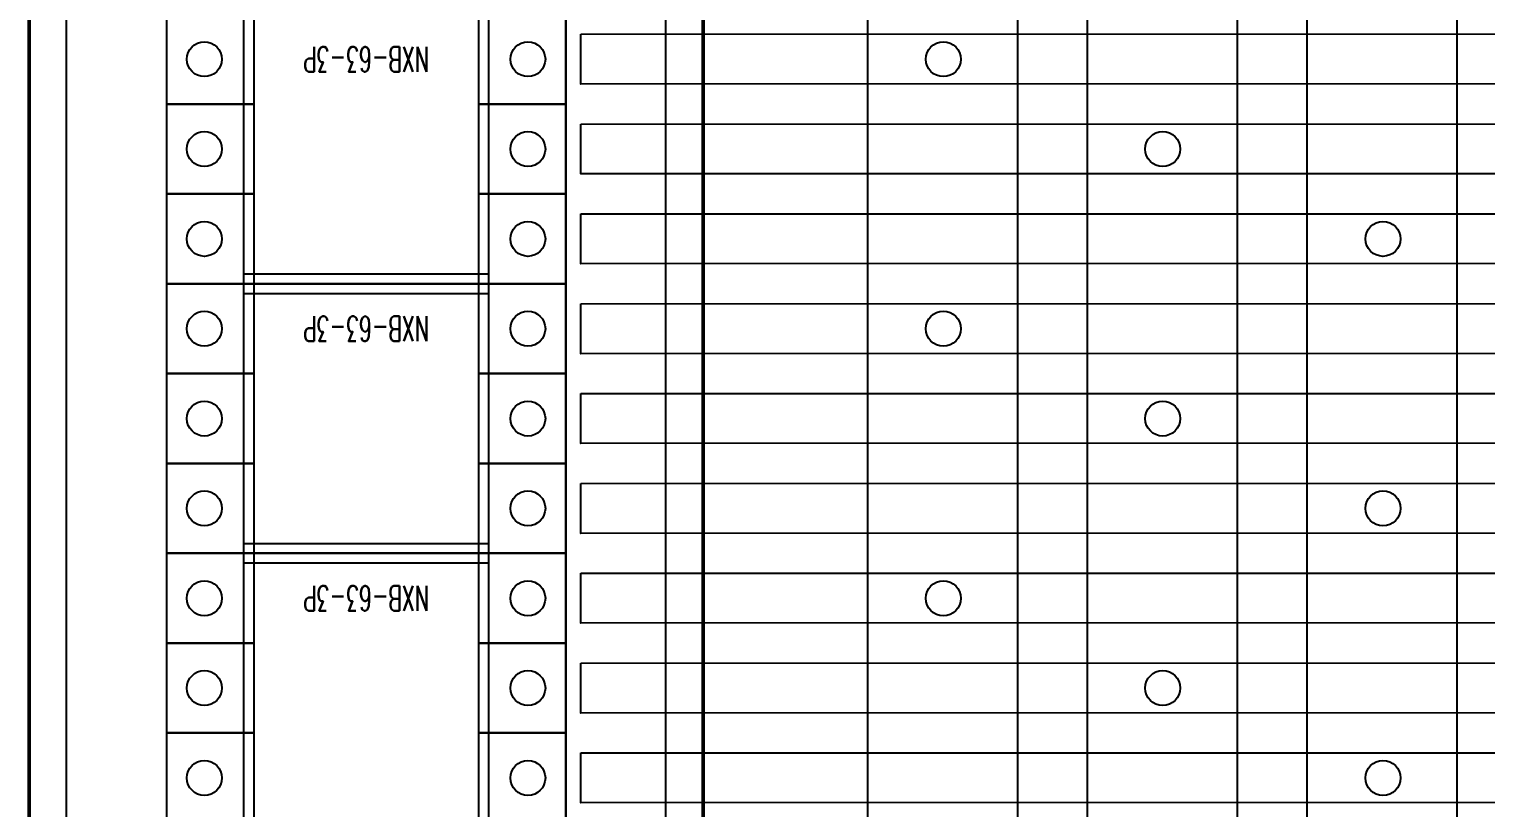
# Model space of a CAD drawing. Header units: millimetres. Extents: x 28713 to 59118, y -54378 to -19615.
# Drawn here: x 37765.4 to 38057.1, y -35527.3 to -35371.3 of the extents above; entities that cross this region are included whole.
import ezdxf
from ezdxf.enums import TextEntityAlignment as Align

# ---------------------------------------------------------------- set-up
doc = ezdxf.new("R2010")
doc.units = ezdxf.units.MM
doc.header["$LTSCALE"] = 3
for name, color, linetype in [('@.VISIBLE', 7, 'Continuous'), ('equipments', 2, 'Continuous'), ('TEXT', 7, 'Continuous')]:
    doc.layers.add(name, color=color, linetype=linetype)
doc.layers.add('Visible (ISO)', color=7, linetype='Continuous', lineweight=50)
doc.styles.add('Ann_w01', font='romans.shx', dxfattribs={"width": 0.6, "bigfont": 'chineset.shx'})

msp = doc.modelspace()

# ---------------------------------------------------------------- linework, layer by layer
at = {"layer": '@.VISIBLE'}
for p, q in [((37792.86, -35304.32), (37792.86, -35810.32)), ((37872.86, -35304.32), (37872.86, -35810.32))]:
    msp.add_line(p, q, dxfattribs=at)
at = {"layer": '@.VISIBLE', "color": 1}
for points in [[(37933.36, -35152.8), (37963.36, -35152.8), (37963.36, -35869.3), (37933.36, -35869.3)], [(37875.86, -35372.32), (38108.86, -35372.27), (38108.86, -35382.27), (37875.86, -35382.32)], [(37875.86, -35426.32), (38108.86, -35426.27), (38108.86, -35436.27), (37875.86, -35436.32)], [(37875.86, -35480.32), (38108.86, -35480.27), (38108.86, -35490.27), (37875.86, -35490.32)]]:
    msp.add_lwpolyline(points, close=True, dxfattribs=at)
at = {"layer": '@.VISIBLE', "color": 2}
for points in [[(37977.36, -35152.8), (38007.36, -35152.8), (38007.36, -35869.3), (37977.36, -35869.3)], [(37875.86, -35390.32), (38108.86, -35390.27), (38108.86, -35400.27), (37875.86, -35400.32)], [(37875.86, -35444.32), (38108.86, -35444.27), (38108.86, -35454.27), (37875.86, -35454.32)], [(37875.86, -35498.32), (38108.86, -35498.27), (38108.86, -35508.27), (37875.86, -35508.32)]]:
    msp.add_lwpolyline(points, close=True, dxfattribs=at)
at = {"layer": '@.VISIBLE', "color": 4}
for points in [[(38021.36, -35152.8), (38051.36, -35152.8), (38051.36, -35869.3), (38021.36, -35869.3)], [(37875.86, -35408.32), (38108.86, -35408.27), (38108.86, -35418.27), (37875.86, -35418.32)], [(37875.86, -35462.32), (38108.86, -35462.27), (38108.86, -35472.27), (37875.86, -35472.32)], [(37875.86, -35516.32), (38108.86, -35516.27), (38108.86, -35526.27), (37875.86, -35526.32)]]:
    msp.add_lwpolyline(points, close=True, dxfattribs=at)
at = {"layer": '@.VISIBLE'}
msp.add_lwpolyline([(37892.86, -35309.32), (37892.86, -35805.32, -0.414214), (37887.86, -35810.32), (37777.86, -35810.32, -0.414214), (37772.86, -35805.32), (37772.86, -35309.32, -0.414214), (37777.86, -35304.32), (37887.86, -35304.32, -0.414214)], format="xyb", close=True, dxfattribs=at)
for points in [[(37857.36, -35366.32), (37857.36, -35424.32), (37808.36, -35424.32), (37808.36, -35366.32)], [(37857.36, -35420.32), (37857.36, -35478.32), (37808.36, -35478.32), (37808.36, -35420.32)], [(37857.36, -35474.32), (37857.36, -35532.32), (37808.36, -35532.32), (37808.36, -35474.32)]]:
    msp.add_lwpolyline(points, close=True, dxfattribs=at)
at = {"layer": '@.VISIBLE', "color": 1}
for centre in [(37948.48, -35377.32), (37948.48, -35431.32), (37948.48, -35485.32)]:
    msp.add_circle(centre, 3.5, dxfattribs=at)
at = {"layer": '@.VISIBLE', "color": 2}
for centre in [(37992.42, -35395.32), (37992.42, -35449.32), (37992.42, -35503.32)]:
    msp.add_circle(centre, 3.5, dxfattribs=at)
at = {"layer": '@.VISIBLE', "color": 4}
for centre in [(38036.54, -35413.32), (38036.54, -35467.32), (38036.54, -35521.32)]:
    msp.add_circle(centre, 3.5, dxfattribs=at)
at = {"layer": 'equipments', "color": 2}
for p, q in [((37810.36, -35368.32), (37810.36, -35422.32)), ((37855.36, -35368.32), (37855.36, -35422.32)), ((37810.36, -35422.32), (37810.36, -35476.32)), ((37855.36, -35422.32), (37855.36, -35476.32)), ((37810.36, -35476.32), (37810.36, -35530.32)), ((37855.36, -35476.32), (37855.36, -35530.32))]:
    msp.add_line(p, q, dxfattribs=at)
for points in [[(37855.36, -35386.32), (37872.86, -35386.32), (37872.86, -35368.32), (37792.86, -35368.32), (37792.86, -35386.32), (37810.36, -35386.32)], [(37810.36, -35386.32), (37792.86, -35386.32), (37792.86, -35404.32), (37810.36, -35404.32)], [(37855.36, -35404.32), (37872.86, -35404.32), (37872.86, -35386.32), (37855.36, -35386.32)], [(37810.36, -35404.32), (37792.86, -35404.32), (37792.86, -35422.32), (37872.86, -35422.32), (37872.86, -35404.32), (37855.36, -35404.32)], [(37855.36, -35440.32), (37872.86, -35440.32), (37872.86, -35422.32), (37792.86, -35422.32), (37792.86, -35440.32), (37810.36, -35440.32)], [(37810.36, -35440.32), (37792.86, -35440.32), (37792.86, -35458.32), (37810.36, -35458.32)], [(37855.36, -35458.32), (37872.86, -35458.32), (37872.86, -35440.32), (37855.36, -35440.32)], [(37810.36, -35458.32), (37792.86, -35458.32), (37792.86, -35476.32), (37872.86, -35476.32), (37872.86, -35458.32), (37855.36, -35458.32)], [(37855.36, -35494.32), (37872.86, -35494.32), (37872.86, -35476.32), (37792.86, -35476.32), (37792.86, -35494.32), (37810.36, -35494.32)], [(37810.36, -35494.32), (37792.86, -35494.32), (37792.86, -35512.32), (37810.36, -35512.32)], [(37855.36, -35512.32), (37872.86, -35512.32), (37872.86, -35494.32), (37855.36, -35494.32)], [(37810.36, -35512.32), (37792.86, -35512.32), (37792.86, -35530.32), (37872.86, -35530.32), (37872.86, -35512.32), (37855.36, -35512.32)]]:
    msp.add_lwpolyline(points, dxfattribs=at)
for centre in [(37800.46, -35377.32), (37865.26, -35377.32), (37800.46, -35395.32), (37865.26, -35395.32), (37800.46, -35413.32), (37865.26, -35413.32), (37800.46, -35431.32), (37865.26, -35431.32), (37800.46, -35449.32), (37865.26, -35449.32), (37800.46, -35467.32), (37865.26, -35467.32), (37800.46, -35485.32), (37865.26, -35485.32), (37800.46, -35503.32), (37865.26, -35503.32), (37800.46, -35521.32), (37865.26, -35521.32)]:
    msp.add_circle(centre, 3.5, dxfattribs=at)
at = {"layer": 'Visible (ISO)', "color": 3}
msp.add_lwpolyline([(37765.36, -35832.8), (37765.36, -35178.3), (37900.36, -35178.3), (37900.36, -35832.8)], close=True, dxfattribs=at)

# ---------------------------------------------------------------- texts
at = {"layer": 'TEXT', "style": 'Ann_w01', "width": 0.6}
for p in [(37832.86, -35377.32), (37832.86, -35431.32), (37832.86, -35485.32)]:
    msp.add_text('NXB-63-3P', height=5, rotation=180, dxfattribs=at).set_placement(p, align=Align.MIDDLE_CENTER)

doc.saveas('drawing.dxf')
